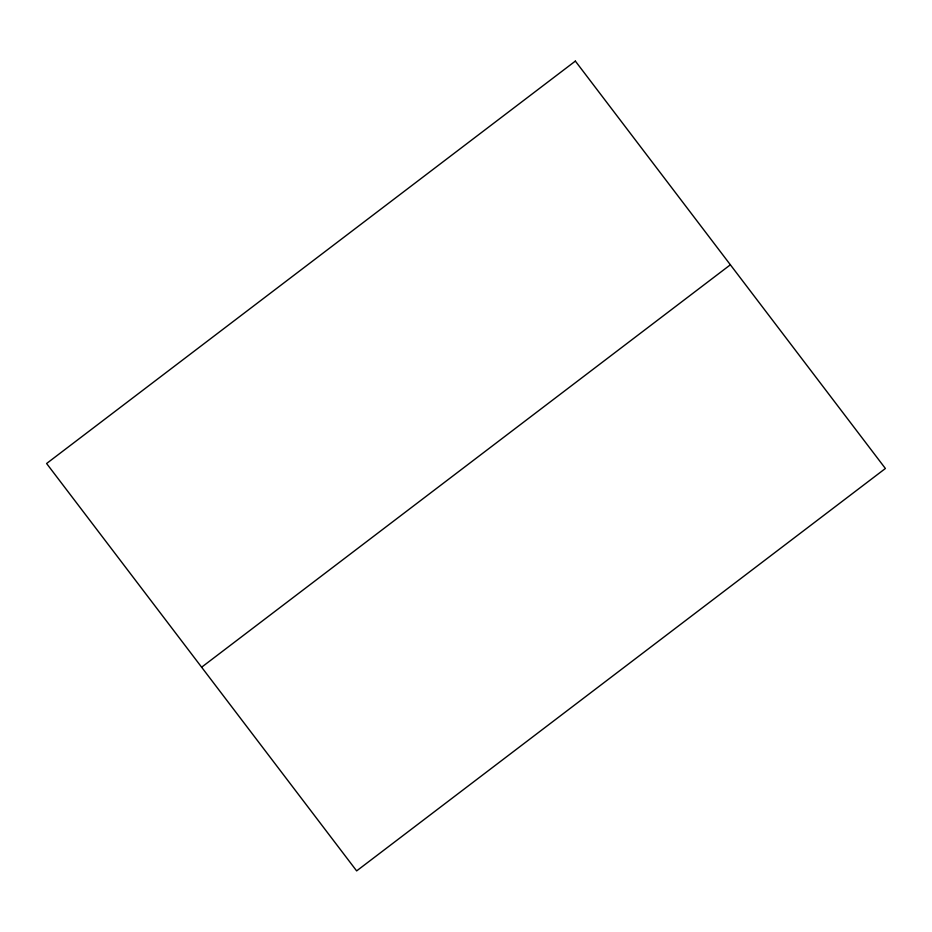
<?xml version="1.0" encoding="UTF-8"?>
<svg xmlns="http://www.w3.org/2000/svg" width="932" height="932" viewBox="0 0 932 932"><rect width="100%" height="100%" fill="white"/><g stroke="black" fill="none" stroke-linecap="round" stroke-linejoin="round"><path stroke-width="1.4" d="M201.627 667.207L730.373 264.793M575.359 61.104L46.6 463.507L356.641 870.896L885.4 468.493L575.359 61.104"/></g></svg>
